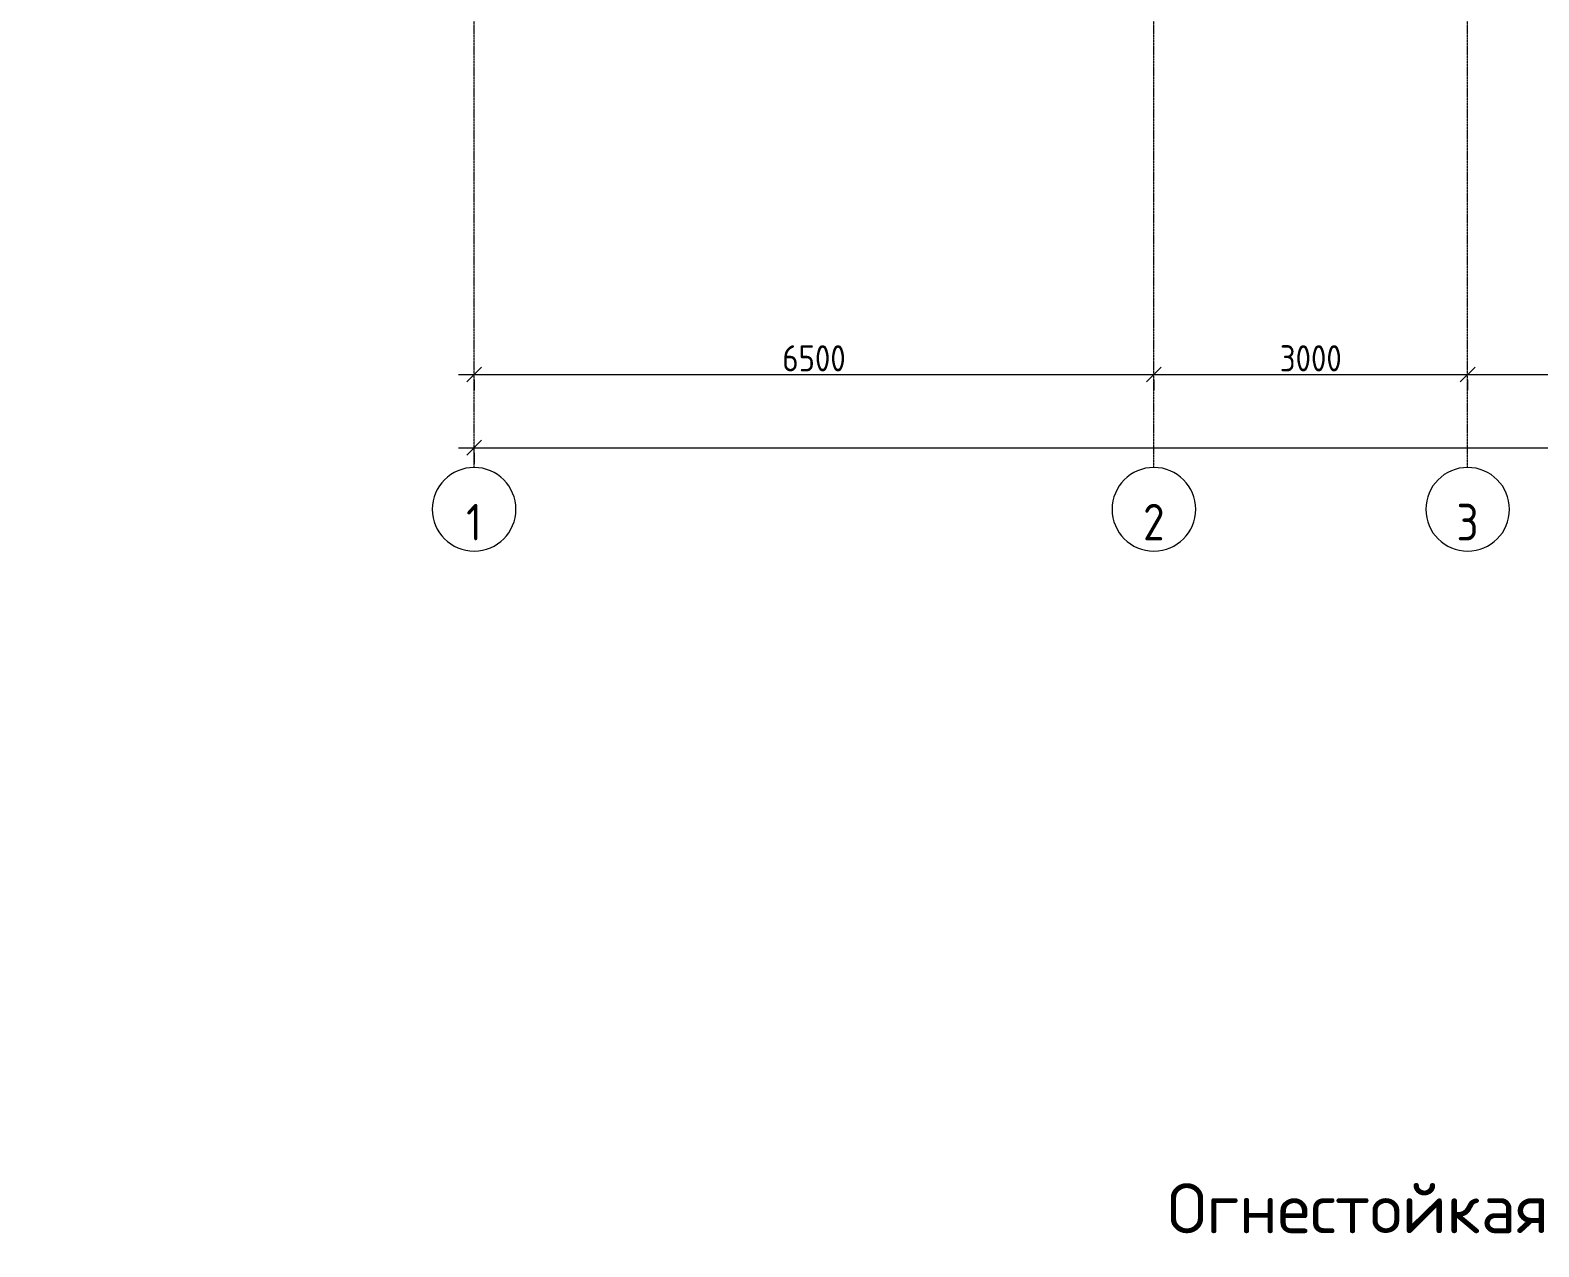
# Model space of a CAD drawing. Header units: millimetres. Extents: x -42533 to 645315, y 3457 to 82611.
# Drawn here: x 139594 to 154020, y 19014 to 30647 of the extents above; entities that cross this region are included whole.
import ezdxf

# ---------------------------------------------------------------- set-up
doc = ezdxf.new("R2010")
doc.units = ezdxf.units.MM
doc.linetypes.add('ADSK_Линия сетки', pattern=[25, 20, -2.5, 0, -2.5])
for name, color, linetype, lineweight in [('Оси', 253, 'Continuous', 9), ('Размеры', 7, 'Continuous', 9), ('ШТРИХОВКА', 252, 'Continuous', 15)]:
    doc.layers.add(name, color=color, linetype=linetype, lineweight=lineweight)
doc.layers.add('ЭОМ_Выноски', color=7, linetype='Continuous')
doc.styles.add('GOST Common', font='GOST_Common.ttf', dxfattribs={"width": 0.9, "height": 350})
doc.styles.add('GOST Common_1', font='GOST_Common.ttf', dxfattribs={"width": 0.9, "height": 250})
doc.styles.add('ГЕЛАЙН_АР', font='isocpeur.ttf')
doc.dimstyles.new('ADSK_Основной_2_5_мм', dxfattribs={"dimscale": 304.8, "dimtxt": 251.428749, "dimasz": 0.463911, "dimexe": 0.492126, "dimexo": 0.492126, "dimgap": 0.098425, "dimtad": 1, "dimrnd": 0.01, "dimdsep": 46, "dimtxsty": 'GOST Common_1', "dimblk1": 'OBLIQUE', "dimblk2": 'OBLIQUE', "dimsah": 1, "dimcen": 0.09, "dimdle": 0.492126, "dimazin": 2, "dimtfac": 1, "dimtdec": 4, "dimtix": 1, "dimtmove": 0, "dimatfit": 3, "dimfxl": 1, "dimtvp": 1, "dimtolj": 1, "dimtzin": 0, "dimlwd": 20, "dimlwe": 20, "dimarcsym": 2})

# ---------------------------------------------------------------- blocks, each defined once
blk = doc.blocks.new('_Oblique')
at = {"color": 0, "linetype": 'ByBlock', "lineweight": -2}
blk.add_line((-0.5, -0.5), (0.5, 0.5), dxfattribs=at)
blk = doc.blocks.new('*D452')
at = {"layer": 'Defpoints', "color": 0, "transparency": 16777216}
for p in [(-5814, -3702), (686, -3702), (686, -3802)]:
    blk.add_point(p, dxfattribs=at)
at = {"layer": 'Размеры', "color": 0, "transparency": 16777216}
for p, q in [((-5964, -3802), (836, -3802)), ((-5814, -3852), (-5814, -3952)), ((686, -3852), (686, -3952))]:
    blk.add_line(p, q, dxfattribs=at)
at = {"layer": 'Размеры', "color": 0, "transparency": 16777216, "xscale": 141.4, "yscale": 141.4, "zscale": 141.4, "rotation": 180}
blk.add_blockref('_Oblique', (-5814, -3802), dxfattribs=at)
at = {"layer": 'Размеры', "color": 0, "transparency": 16777216, "xscale": 141.4, "yscale": 141.4, "zscale": 141.4}
blk.add_blockref('_Oblique', (686, -3802), dxfattribs=at)
at = {"layer": 'Размеры', "color": 0, "transparency": 16777216, "insert": (-2564, -3647), "char_height": 250, "width": 756.84, "attachment_point": 5, "style": 'GOST Common_1'}
blk.add_mtext('\\A1;6500', dxfattribs=at)
blk = doc.blocks.new('*D453')
at = {"layer": 'Defpoints', "color": 0, "transparency": 16777216}
for p in [(686, -3702), (3686, -3702), (3686, -3802)]:
    blk.add_point(p, dxfattribs=at)
at = {"layer": 'Размеры', "color": 0, "transparency": 16777216}
for p, q in [((536, -3802), (3836, -3802)), ((686, -3852), (686, -3952)), ((3686, -3852), (3686, -3952))]:
    blk.add_line(p, q, dxfattribs=at)
at = {"layer": 'Размеры', "color": 0, "transparency": 16777216, "xscale": 141.4, "yscale": 141.4, "zscale": 141.4, "rotation": 180}
blk.add_blockref('_Oblique', (686, -3802), dxfattribs=at)
at = {"layer": 'Размеры', "color": 0, "transparency": 16777216, "xscale": 141.4, "yscale": 141.4, "zscale": 141.4}
blk.add_blockref('_Oblique', (3686, -3802), dxfattribs=at)
at = {"layer": 'Размеры', "color": 0, "transparency": 16777216, "insert": (2186, -3647), "char_height": 250, "width": 756.84, "attachment_point": 5, "style": 'GOST Common_1'}
blk.add_mtext('\\A1;3000', dxfattribs=at)
blk = doc.blocks.new('*D454')
at = {"layer": 'Defpoints', "color": 0, "transparency": 16777216}
for p in [(3686, -3702), (7836, -3702), (7836, -3802)]:
    blk.add_point(p, dxfattribs=at)
at = {"layer": 'Размеры', "color": 0, "transparency": 16777216}
for p, q in [((3536, -3802), (7986, -3802)), ((3686, -3852), (3686, -3952)), ((7836, -3852), (7836, -3952))]:
    blk.add_line(p, q, dxfattribs=at)
at = {"layer": 'Размеры', "color": 0, "transparency": 16777216, "xscale": 141.4, "yscale": 141.4, "zscale": 141.4, "rotation": 180}
blk.add_blockref('_Oblique', (3686, -3802), dxfattribs=at)
at = {"layer": 'Размеры', "color": 0, "transparency": 16777216, "xscale": 141.4, "yscale": 141.4, "zscale": 141.4}
blk.add_blockref('_Oblique', (7836, -3802), dxfattribs=at)
at = {"layer": 'Размеры', "color": 0, "transparency": 16777216, "insert": (5761, -3647), "char_height": 250, "width": 726.16, "attachment_point": 5, "style": 'GOST Common_1'}
blk.add_mtext('\\A1;4150', dxfattribs=at)
blk = doc.blocks.new('*D463')
at = {"layer": 'Defpoints', "color": 0, "transparency": 16777216}
for p in [(-5814, -4402), (56036, -4402), (56036, -4502)]:
    blk.add_point(p, dxfattribs=at)
at = {"layer": 'Размеры', "color": 0, "transparency": 16777216}
for p, q in [((-5964, -4502), (56186, -4502)), ((-5814, -4552), (-5814, -4652)), ((56036, -4552), (56036, -4652))]:
    blk.add_line(p, q, dxfattribs=at)
at = {"layer": 'Размеры', "color": 0, "transparency": 16777216, "xscale": 141.4, "yscale": 141.4, "zscale": 141.4, "rotation": 180}
blk.add_blockref('_Oblique', (-5814, -4502), dxfattribs=at)
at = {"layer": 'Размеры', "color": 0, "transparency": 16777216, "xscale": 141.4, "yscale": 141.4, "zscale": 141.4}
blk.add_blockref('_Oblique', (56036, -4502), dxfattribs=at)
at = {"layer": 'Размеры', "color": 0, "transparency": 16777216, "insert": (25111, -4347), "char_height": 250, "width": 889.8, "attachment_point": 5, "style": 'GOST Common_1'}
blk.add_mtext('\\A1;61850', dxfattribs=at)
blk = doc.blocks.new('План 2 этажа')
at = {"lineweight": 9}
h = blk.add_hatch(dxfattribs=at)
h.set_pattern_fill('ANSI34', color=8, scale=20)
h.set_pattern_definition([(45, (686.36, 338.7), (-269.4077, 269.4077), []), (45, (776.16, 338.7), (-269.4077, 269.4077), []), (45, (865.96, 338.7), (-269.4077, 269.4077), []), (45, (955.77, 338.7), (-269.4077, 269.4077), [])])
h.paths.add_polyline_path([(44851.357, 8633.7), (44751.357, 8633.7), (44751.357, 5758.7), (44851.357, 5758.7), (44851.357, 5765.757)])
h.paths.add_polyline_path([(44851.357, 8965.757), (44141.357, 8965.757), (44141.357, 8865.757), (44751.357, 8865.757), (44751.357, 8633.7), (44851.357, 8633.7)])
h.paths.add_polyline_path([(43071.357, 8965.757), (42607.411, 8965.757), (42608.511, 8865.757), (43071.357, 8865.757)])
h.paths.add_polyline_path([(44839.469, 4703.7), (44851.357, 4703.7), (44851.357, 5758.7), (44751.357, 5758.7), (44751.357, 4703.7), (44826.357, 4703.7)])
h.paths.add_polyline_path([(38937.342, -5867.992), (39332.842, -5867.992), (39332.842, -5096.401), (38937.342, -5096.401)], flags=9)
h.paths.add_polyline_path([(487.342, -5523.806), (882.842, -5523.806), (882.842, -4752.215), (487.342, -4752.215)], flags=9)
h.paths.add_polyline_path([(3487.342, -5523.806), (3882.842, -5523.806), (3882.842, -4752.215), (3487.342, -4752.215)], flags=9)
h.paths.add_polyline_path([(7622.042, -5523.806), (8049.042, -5523.806), (8049.042, -4752.215), (7622.042, -4752.215)], flags=9)
h.paths.add_polyline_path([(10637.342, -5523.806), (11032.842, -5523.806), (11032.842, -4752.215), (10637.342, -4752.215)], flags=9)
h.paths.add_polyline_path([(18537.342, -5523.806), (18932.842, -5523.806), (18932.842, -4752.215), (18537.342, -4752.215)], flags=9)
h.paths.add_polyline_path([(31035.791, -5523.806), (31431.291, -5523.806), (31431.291, -4752.215), (31035.791, -4752.215)], flags=9)
h.paths.add_polyline_path([(42337.342, -5523.806), (42732.842, -5523.806), (42732.842, -4752.215), (42337.342, -4752.215)], flags=9)
h.paths.add_polyline_path([(49290.092, -5523.806), (49780.092, -5523.806), (49780.092, -4752.215), (49290.092, -4752.215)], flags=9)
h.paths.add_polyline_path([(-5981.158, -5523.806), (-5648.658, -5523.806), (-5648.658, -4752.215), (-5981.158, -4752.215)], flags=9)
h.paths.add_polyline_path([(55758.592, -5523.806), (56311.592, -5523.806), (56311.592, -4752.215), (55758.592, -4752.215)], flags=9)
h.paths.add_polyline_path([(-10042.694, -119.379), (-9584.194, -119.379), (-9584.194, 652.212), (-10042.694, 652.212)], flags=9)
h.paths.add_polyline_path([(-10026.944, 8180.621), (-9599.944, 8180.621), (-9599.944, 8952.212), (-10026.944, 8952.212)], flags=9)
h.paths.add_polyline_path([(-10011.644, 12830.621), (-9616.144, 12830.621), (-9616.144, 13602.212), (-10011.644, 13602.212)], flags=9)
h.paths.add_polyline_path([(-10042.694, 20130.621), (-9584.194, 20130.621), (-9584.194, 20902.212), (-10042.694, 20902.212)], flags=9)
h.paths.add_polyline_path([(-10011.644, 36430.621), (-9616.144, 36430.621), (-9616.144, 37202.212), (-10011.644, 37202.212)], flags=9)
h.paths.add_polyline_path([(-10058.894, 42930.621), (-9568.894, 42930.621), (-9568.894, 43702.212), (-10058.894, 43702.212)], flags=9)
h.paths.add_polyline_path([(-10026.944, 1680.621), (-9599.944, 1680.621), (-9599.944, 2452.212), (-10026.944, 2452.212)], flags=9)
h.paths.add_polyline_path([(46258.592, -5523.806), (46811.592, -5523.806), (46811.592, -4752.215), (46258.592, -4752.215)], flags=9)
at = {"layer": 'Оси', "color": 8, "linetype": 'ADSK_Линия сетки'}
for p, q in [((-5814.077, -4690.674), (-5814.077, 44448.764)), ((685.923, -4690.674), (685.923, 44561.698)), ((3685.923, -4690.674), (3685.923, 44561.698))]:
    blk.add_line(p, q, dxfattribs=at)
at = {"layer": 'Оси', "color": 8, "lineweight": 20}
for centre, start, end in [((-5814.077, -5090.674), 360, 180), ((685.923, -5090.674), 360, 180), ((3685.923, -5090.674), 360, 180), ((-5814.077, -5090.674), 180, 360), ((685.923, -5090.674), 180, 360), ((3685.923, -5090.674), 180, 360)]:
    blk.add_arc(centre, 400, start, end, dxfattribs=at)
at = {"layer": 'Оси', "color": 8, "char_height": 350, "attachment_point": 5, "line_spacing_factor": 1.022766, "style": 'GOST Common'}
for s, insert, width in [('\\pxqc,t0.25714,0.51429,0.77143,1.02857,1.28571,1.54286,1.8,2.05714,2.31429,2.57143,2.82857,3.08571,3.34286,3.6,3.85714,4.11429,4.37143,4.62857,4.88571,5.14286,5.4,5.65714,5.91429,6.17143,6.42857,6.68571,6.94286,7.2,7.45714,7.71429,7.97143,8.22857;{1}', (-5814.908, -5213.579), 161.1), ('\\pxqc,t0.25714,0.51429,0.77143,1.02857,1.28571,1.54286,1.8,2.05714,2.31429,2.57143,2.82857,3.08571,3.34286,3.6,3.85714,4.11429,4.37143,4.62857,4.88571,5.14286,5.4,5.65714,5.91429,6.17143,6.42857,6.68571,6.94286,7.2,7.45714,7.71429,7.97143,8.22857;{2}', (685.092, -5213.579), 232.2), ('\\pxqc,t0.25714,0.51429,0.77143,1.02857,1.28571,1.54286,1.8,2.05714,2.31429,2.57143,2.82857,3.08571,3.34286,3.6,3.85714,4.11429,4.37143,4.62857,4.88571,5.14286,5.4,5.65714,5.91429,6.17143,6.42857,6.68571,6.94286,7.2,7.45714,7.71429,7.97143,8.22857;{3}', (3685.092, -5213.579), 225.9)]:
    blk.add_mtext(s, dxfattribs=dict(at, insert=insert, width=width))
at = {"layer": 'Размеры', "color": 8}
for base, p1, p2, override, picture, middle in [((685.923, -3802.391), (-5814.077, -3702.406), (685.923, -3702.406), {"dimpost": '<>', "dimfxl": 6500, "dimlwd": 65535, "dimlwe": 65535}, '*D452', (-2564.077, -3647.391)), ((3685.923, -3802.391), (685.923, -3702.406), (3685.923, -3702.406), {"dimpost": '<>', "dimfxl": 3000, "dimlwd": 65535, "dimlwe": 65535}, '*D453', (2185.923, -3647.391)), ((7835.923, -3802.391), (3685.923, -3702.406), (7835.923, -3702.406), {"dimpost": '<>', "dimfxl": 4150, "dimlwd": 65535, "dimlwe": 65535}, '*D454', (5760.923, -3647.391)), ((56035.923, -4502.391), (-5814.077, -4402.406), (56035.923, -4402.406), {"dimpost": '<>', "dimfxl": 61850, "dimlwd": 65535, "dimlwe": 65535}, '*D463', (25110.923, -4347.391))]:
    dim = blk.add_linear_dim(base=base, p1=p1, p2=p2, dimstyle='ADSK_Основной_2_5_мм', override=override, dxfattribs=at)
    dim.commit()
    dim.dimension.update_dxf_attribs({"geometry": picture, "text_midpoint": middle})

msp = doc.modelspace()

# ---------------------------------------------------------------- block references
at = {"layer": 'ШТРИХОВКА'}
msp.add_blockref('План 2 этажа', (149653.4, 31156.8), dxfattribs=at)

# ---------------------------------------------------------------- texts
at = {"layer": 'ЭОМ_Выноски', "color": 0, "insert": (155523.3, 19317.4), "char_height": 476.987, "width": 10806.732, "attachment_point": 5, "style": 'ГЕЛАЙН_АР'}
msp.add_mtext(' Огнестойкая проходка через стену. ', dxfattribs=at)

doc.saveas('drawing.dxf')
